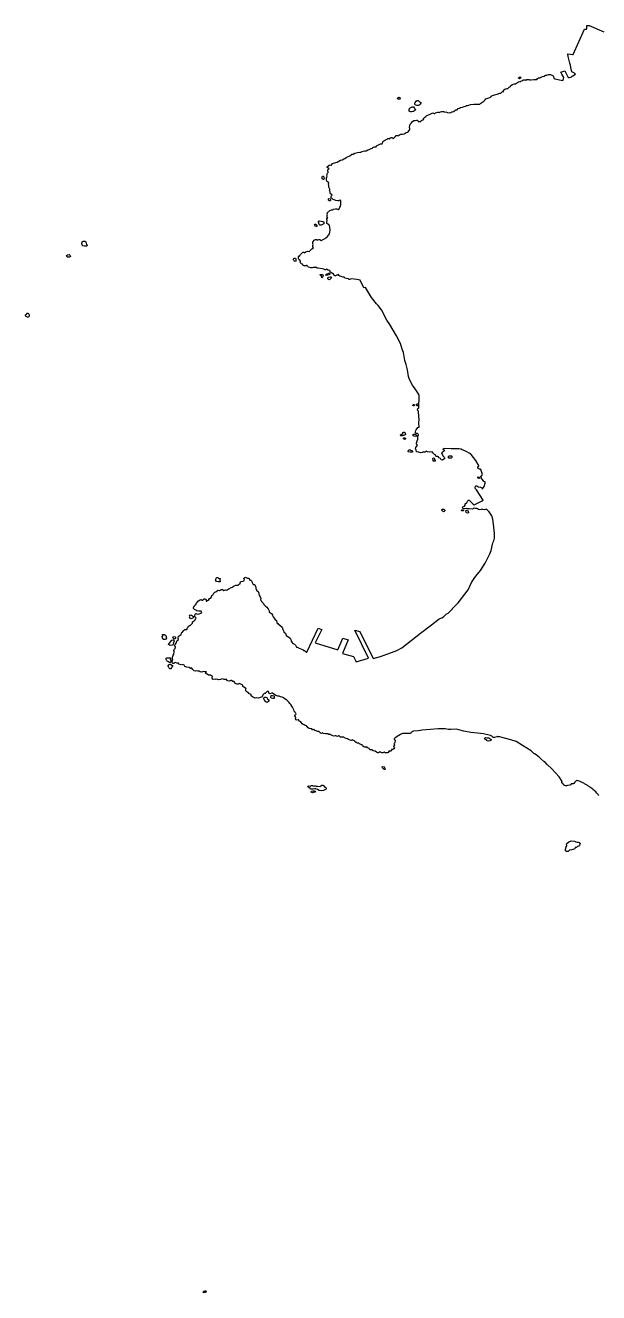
# Model space of a CAD drawing. Header units: inches. Extents: x 139.14 to 140.39, y 34.9 to 35.86.
# Drawn here: x 139.8001 to 139.8402, y 34.9934 to 35.0821 of the extents above; entities that cross this region are included whole.
import ezdxf

# ---------------------------------------------------------------- set-up
doc = ezdxf.new("R2010")
doc.units = ezdxf.units.IN
doc.header["$MEASUREMENT"] = 0

msp = doc.modelspace()

# ---------------------------------------------------------------- linework, layer by layer
for points in [[(139.840239, 35.028192), (139.840187, 35.02827), (139.840146, 35.02832), (139.840111, 35.028371), (139.840029, 35.028461), (139.839919, 35.028563), (139.839856, 35.028613), (139.83981, 35.028642), (139.83968, 35.028749), (139.839632, 35.028779), (139.839588, 35.028812), (139.839563, 35.028833), (139.839474, 35.02889), (139.839419, 35.028923), (139.839336, 35.02898), (139.839246, 35.029028), (139.839218, 35.029052), (139.839184, 35.029063), (139.839117, 35.029097), (139.838926, 35.029181), (139.83879, 35.029233), (139.838711, 35.029247), (139.838666, 35.029241), (139.838646, 35.02922), (139.838549, 35.029125), (139.838501, 35.029042), (139.838436, 35.029022), (139.838341, 35.029026), (139.838306, 35.029018), (139.83827, 35.028958), (139.838202, 35.028926), (139.838059, 35.028914), (139.837975, 35.028871), (139.837906, 35.028871), (139.837839, 35.028901), (139.837766, 35.028944), (139.837736, 35.029036), (139.837699, 35.029056), (139.837644, 35.029087), (139.837657, 35.029155), (139.837681, 35.029188), (139.837456, 35.029502), (139.83696, 35.030066), (139.836635, 35.030386), (139.836458, 35.030551), (139.836371, 35.030614), (139.836159, 35.030794), (139.836063, 35.030879), (139.835851, 35.031042), (139.835727, 35.031133), (139.835693, 35.031155), (139.835495, 35.031321), (139.834898, 35.031704), (139.834443, 35.031975), (139.834072, 35.032111), (139.833634, 35.032228), (139.833303, 35.032304), (139.833263, 35.032301), (139.83319, 35.032304), (139.833138, 35.032352), (139.833098, 35.032304), (139.832926, 35.032274), (139.832838, 35.032276), (139.832762, 35.032349), (139.832707, 35.032379), (139.832646, 35.032406), (139.832175, 35.032523), (139.831752, 35.032576), (139.831269, 35.032625), (139.830789, 35.032716), (139.830447, 35.032813), (139.830279, 35.032843), (139.829888, 35.032815), (139.829716, 35.032818), (139.82949, 35.032874), (139.829002, 35.032871), (139.828455, 35.032833), (139.827843, 35.032769), (139.827761, 35.032754), (139.827603, 35.032739), (139.827268, 35.032716), (139.827185, 35.032694), (139.827165, 35.032666), (139.827133, 35.032645), (139.827108, 35.032612), (139.827079, 35.032574), (139.827042, 35.032538), (139.826994, 35.032544), (139.826861, 35.032551), (139.826712, 35.032553), (139.826558, 35.032549), (139.826496, 35.032539), (139.826353, 35.032469), (139.82624, 35.032395), (139.826129, 35.032332), (139.826022, 35.032262), (139.825959, 35.032215), (139.825918, 35.032169), (139.825904, 35.032128), (139.825956, 35.032119), (139.825986, 35.032046), (139.825959, 35.031922), (139.825925, 35.031877), (139.825883, 35.03185), (139.825912, 35.031793), (139.825925, 35.031741), (139.825865, 35.03164), (139.825893, 35.03161), (139.825909, 35.031582), (139.825934, 35.031548), (139.825898, 35.031476), (139.825829, 35.031414), (139.825733, 35.031416), (139.825716, 35.031361), (139.825676, 35.031319), (139.825618, 35.031306), (139.825562, 35.031322), (139.825501, 35.031217), (139.825453, 35.031189), (139.825339, 35.031192), (139.825284, 35.031201), (139.825235, 35.031241), (139.825206, 35.031234), (139.825129, 35.031202), (139.825041, 35.031202), (139.824953, 35.031242), (139.824937, 35.031278), (139.824885, 35.031236), (139.824821, 35.031192), (139.824769, 35.03119), (139.824684, 35.031235), (139.824579, 35.031307), (139.824443, 35.031323), (139.824338, 35.031391), (139.82429, 35.031409), (139.824232, 35.031404), (139.824198, 35.031412), (139.824156, 35.0315), (139.824126, 35.031524), (139.824056, 35.031546), (139.823996, 35.031604), (139.823941, 35.031598), (139.823856, 35.031588), (139.823788, 35.031607), (139.823698, 35.031682), (139.823663, 35.03175), (139.823574, 35.031777), (139.823486, 35.031833), (139.823438, 35.031861), (139.823339, 35.031869), (139.823242, 35.031918), (139.823149, 35.031978), (139.823124, 35.032038), (139.823056, 35.032061), (139.823014, 35.032087), (139.822991, 35.032091), (139.822919, 35.032063), (139.822843, 35.032074), (139.822708, 35.032127), (139.822651, 35.03218), (139.822554, 35.032204), (139.82244, 35.032251), (139.822384, 35.032296), (139.822352, 35.032295), (139.822252, 35.032281), (139.822167, 35.0323), (139.822061, 35.032374), (139.822022, 35.032375), (139.821988, 35.032354), (139.821934, 35.032344), (139.821881, 35.032366), (139.821841, 35.03239), (139.821814, 35.032386), (139.821787, 35.032374), (139.821688, 35.032356), (139.821571, 35.032398), (139.821484, 35.032442), (139.82145, 35.032486), (139.821419, 35.032491), (139.821388, 35.032474), (139.821331, 35.032474), (139.821295, 35.032512), (139.821272, 35.032523), (139.821199, 35.032516), (139.821099, 35.032519), (139.820952, 35.032553), (139.820924, 35.032585), (139.820896, 35.032589), (139.820862, 35.032569), (139.820791, 35.032557), (139.82073, 35.032581), (139.820681, 35.032629), (139.82066, 35.032677), (139.820628, 35.032684), (139.820549, 35.032688), (139.820501, 35.0327), (139.82034, 35.032774), (139.820308, 35.032825), (139.820277, 35.032831), (139.820215, 35.03281), (139.820191, 35.03281), (139.820156, 35.032861), (139.820114, 35.032876), (139.819969, 35.032886), (139.819896, 35.032934), (139.819804, 35.033066), (139.819777, 35.03309), (139.819691, 35.033101), (139.819616, 35.033142), (139.81953, 35.033169), (139.819468, 35.033211), (139.819384, 35.033352), (139.819343, 35.033396), (139.819289, 35.033412), (139.819218, 35.033501), (139.819193, 35.033504), (139.819125, 35.033487), (139.819055, 35.033506), (139.819008, 35.033574), (139.819021, 35.033667), (139.819006, 35.033707), (139.818957, 35.03378), (139.818957, 35.033821), (139.818991, 35.033851), (139.819034, 35.033877), (139.81904, 35.033924), (139.819026, 35.033974), (139.818986, 35.034024), (139.818972, 35.034041), (139.818923, 35.034111), (139.818879, 35.034207), (139.818836, 35.034303), (139.818791, 35.03438), (139.818756, 35.034458), (139.818683, 35.034572), (139.818613, 35.034653), (139.818568, 35.034713), (139.818514, 35.034774), (139.818445, 35.034824), (139.81839, 35.034875), (139.818281, 35.034959), (139.818159, 35.03504), (139.818061, 35.035098), (139.817954, 35.035122), (139.817858, 35.03515), (139.817766, 35.035162), (139.817698, 35.035193), (139.817618, 35.035216), (139.817553, 35.035258), (139.817405, 35.035372), (139.817341, 35.03536), (139.817233, 35.035325), (139.817226, 35.035327), (139.817169, 35.035341), (139.817108, 35.035476), (139.817014, 35.035484), (139.816879, 35.035354), (139.816806, 35.03535), (139.816711, 35.035246), (139.816704, 35.035187), (139.816629, 35.035096), (139.816523, 35.035071), (139.816407, 35.035028), (139.816276, 35.03505), (139.816179, 35.03503), (139.815992, 35.03511), (139.815902, 35.035187), (139.815895, 35.035275), (139.815857, 35.035308), (139.815759, 35.035327), (139.815719, 35.035395), (139.815676, 35.03542), (139.815594, 35.035457), (139.815513, 35.035549), (139.815532, 35.035596), (139.815544, 35.035704), (139.815513, 35.035727), (139.815395, 35.035779), (139.815329, 35.035846), (139.815307, 35.035941), (139.81509, 35.036038), (139.814994, 35.035989), (139.814893, 35.035989), (139.814758, 35.036065), (139.814721, 35.036178), (139.81461, 35.036187), (139.814529, 35.036255), (139.814475, 35.036253), (139.814381, 35.036218), (139.814249, 35.036242), (139.814185, 35.036317), (139.814143, 35.036343), (139.814093, 35.036331), (139.814008, 35.036325), (139.813879, 35.036367), (139.813754, 35.036331), (139.813631, 35.036309), (139.813505, 35.036344), (139.813453, 35.036333), (139.81337, 35.036352), (139.813229, 35.036319), (139.813184, 35.036354), (139.813168, 35.036424), (139.813184, 35.036534), (139.813057, 35.036624), (139.812986, 35.03662), (139.812913, 35.036626), (139.812824, 35.036689), (139.812732, 35.036753), (139.812722, 35.036813), (139.812772, 35.036855), (139.812642, 35.036853), (139.812549, 35.03689), (139.812445, 35.03685), (139.81233, 35.036859), (139.812262, 35.036911), (139.812162, 35.036909), (139.812083, 35.036931), (139.811993, 35.036919), (139.811901, 35.036925), (139.811811, 35.03703), (139.811731, 35.037144), (139.811648, 35.037094), (139.811556, 35.037166), (139.811394, 35.037183), (139.811259, 35.037236), (139.81121, 35.037332), (139.81108, 35.037387), (139.810992, 35.037346), (139.810827, 35.03741), (139.810823, 35.037461), (139.810801, 35.03748), (139.810686, 35.037478), (139.810587, 35.037513), (139.810554, 35.037527), (139.81049, 35.037451), (139.810431, 35.037443), (139.810384, 35.037474), (139.810368, 35.037532), (139.81038, 35.0376), (139.81042, 35.037682), (139.810384, 35.037744), (139.810396, 35.03789), (139.810444, 35.038031), (139.810477, 35.038099), (139.810517, 35.038229), (139.810512, 35.038276), (139.810493, 35.038353), (139.810512, 35.038434), (139.810576, 35.038504), (139.810592, 35.038614), (139.810545, 35.038674), (139.810557, 35.038757), (139.810592, 35.038808), (139.810642, 35.038878), (139.810682, 35.038946), (139.81072, 35.039059), (139.810811, 35.039128), (139.810781, 35.039245), (139.810798, 35.03932), (139.810854, 35.039389), (139.810989, 35.039488), (139.811017, 35.039575), (139.811191, 35.039759), (139.811264, 35.039819), (139.811396, 35.039829), (139.811411, 35.039854), (139.81142, 35.039929), (139.811487, 35.040001), (139.81152, 35.040068), (139.811576, 35.040103), (139.81164, 35.040111), (139.81172, 35.040204), (139.811798, 35.04026), (139.811793, 35.040303), (139.811791, 35.040375), (139.811852, 35.040419), (139.811958, 35.040458), (139.812009, 35.040581), (139.812052, 35.040626), (139.812012, 35.04067), (139.811951, 35.040754), (139.811986, 35.040903), (139.812021, 35.040937), (139.812078, 35.04093), (139.812184, 35.040889), (139.812457, 35.041003), (139.812412, 35.041102), (139.812368, 35.041104), (139.812241, 35.0411), (139.81209, 35.041141), (139.812017, 35.041187), (139.811941, 35.041219), (139.811864, 35.041308), (139.81187, 35.041376), (139.811955, 35.041533), (139.812016, 35.041586), (139.812045, 35.041657), (139.812213, 35.041832), (139.812333, 35.041902), (139.812397, 35.04192), (139.812467, 35.041873), (139.812504, 35.041885), (139.812602, 35.041972), (139.812654, 35.041974), (139.812716, 35.041956), (139.812751, 35.041891), (139.812761, 35.041815), (139.812786, 35.041809), (139.812845, 35.041856), (139.812911, 35.041885), (139.812987, 35.042005), (139.813101, 35.042073), (139.813115, 35.042139), (139.813146, 35.042215), (139.813245, 35.042264), (139.813261, 35.042349), (139.813351, 35.042432), (139.813436, 35.042461), (139.813513, 35.042543), (139.813577, 35.042572), (139.813678, 35.042568), (139.813759, 35.042611), (139.813834, 35.04263), (139.813893, 35.04262), (139.813985, 35.042568), (139.814025, 35.042589), (139.814098, 35.042601), (139.814186, 35.042578), (139.814321, 35.042666), (139.814417, 35.042701), (139.814462, 35.042747), (139.814587, 35.042801), (139.814639, 35.042842), (139.814707, 35.042888), (139.81482, 35.042927), (139.814884, 35.042934), (139.814985, 35.042936), (139.815054, 35.042996), (139.815138, 35.043032), (139.815127, 35.043094), (139.815159, 35.043156), (139.815211, 35.043193), (139.815335, 35.043209), (139.815382, 35.043223), (139.815443, 35.043326), (139.81541, 35.043352), (139.815394, 35.043415), (139.815446, 35.043461), (139.815504, 35.043481), (139.815606, 35.043436), (139.815649, 35.043431), (139.815708, 35.043429), (139.815757, 35.043396), (139.81579, 35.043325), (139.8158, 35.043281), (139.815877, 35.043273), (139.815934, 35.043232), (139.815957, 35.043186), (139.81596, 35.043112), (139.816, 35.043062), (139.816052, 35.042973), (139.816137, 35.04297), (139.816148, 35.042957), (139.816189, 35.042911), (139.816201, 35.042836), (139.816231, 35.04278), (139.816238, 35.042749), (139.816196, 35.042708), (139.816252, 35.042685), (139.816286, 35.042608), (139.816304, 35.042525), (139.816384, 35.042478), (139.816427, 35.04236), (139.816429, 35.04231), (139.816453, 35.042244), (139.816474, 35.042178), (139.816521, 35.042106), (139.816578, 35.042004), (139.816564, 35.041908), (139.816592, 35.041859), (139.816613, 35.041791), (139.816689, 35.041726), (139.816767, 35.041652), (139.816786, 35.041573), (139.81683, 35.041536), (139.816901, 35.041451), (139.816984, 35.041403), (139.817097, 35.041271), (139.817132, 35.04119), (139.817158, 35.041085), (139.817189, 35.041009), (139.817239, 35.041005), (139.817329, 35.040939), (139.817392, 35.040827), (139.81742, 35.040741), (139.81747, 35.040711), (139.817487, 35.040646), (139.817588, 35.040529), (139.817663, 35.04046), (139.817699, 35.040303), (139.817765, 35.04025), (139.817821, 35.040179), (139.817878, 35.040144), (139.818081, 35.040001), (139.818107, 35.039838), (139.81817, 35.039745), (139.818177, 35.039691), (139.818196, 35.039645), (139.818312, 35.039581), (139.81834, 35.039418), (139.818465, 35.039345), (139.818634, 35.039217), (139.818689, 35.03913), (139.818696, 35.039006), (139.818748, 35.038942), (139.818816, 35.038845), (139.818931, 35.038797), (139.818995, 35.038738), (139.819079, 35.038592), (139.819122, 35.038592), (139.819273, 35.038511), (139.819494, 35.038435), (139.819536, 35.038396), (139.819572, 35.038361), (139.819645, 35.038354), (139.819666, 35.038336), (139.819741, 35.038245), (139.819805, 35.038238), (139.820589, 35.039924), (139.820842, 35.039834), (139.820383, 35.038899), (139.821967, 35.0384), (139.822323, 35.039212), (139.822684, 35.039096), (139.822292, 35.038155), (139.823056, 35.037934), (139.82325, 35.037572), (139.824109, 35.037816), (139.823152, 35.039776), (139.823511, 35.039682), (139.824445, 35.037794), (139.824963, 35.037946), (139.825914, 35.038288), (139.826101, 35.038364), (139.826457, 35.038554), (139.827757, 35.039576), (139.828528, 35.040144), (139.829052, 35.040581), (139.829256, 35.040642), (139.829356, 35.040702), (139.829418, 35.04077), (139.829562, 35.040911), (139.829699, 35.040967), (139.829853, 35.041129), (139.829973, 35.041254), (139.829994, 35.041283), (139.829994, 35.041299), (139.830391, 35.041688), (139.831083, 35.042601), (139.831329, 35.043114), (139.831555, 35.043475), (139.83172, 35.043689), (139.831752, 35.043711), (139.831953, 35.043951), (139.83228, 35.04448), (139.832609, 35.045114), (139.832695, 35.045359), (139.832825, 35.04589), (139.8329, 35.046042), (139.832927, 35.04621), (139.832933, 35.046525), (139.832899, 35.047017), (139.832814, 35.047561), (139.832739, 35.047785), (139.832573, 35.048072), (139.832367, 35.048253), (139.832337, 35.048221), (139.832207, 35.048211), (139.832121, 35.048234), (139.832063, 35.048261), (139.832013, 35.048228), (139.831913, 35.048211), (139.831808, 35.048225), (139.831739, 35.048273), (139.831697, 35.048287), (139.831598, 35.048287), (139.831504, 35.04833), (139.831482, 35.048323), (139.831446, 35.048282), (139.831392, 35.048246), (139.831164, 35.048281), (139.83106, 35.048264), (139.830944, 35.048301), (139.830816, 35.048284), (139.830722, 35.048306), (139.830692, 35.048361), (139.83071, 35.048419), (139.830832, 35.048464), (139.830889, 35.048527), (139.830893, 35.048617), (139.830966, 35.048692), (139.83103, 35.048719), (139.831036, 35.048802), (139.831121, 35.048872), (139.831179, 35.048872), (139.831208, 35.048843), (139.831257, 35.048787), (139.831343, 35.048697), (139.831446, 35.048598), (139.831518, 35.048544), (139.832083, 35.048846), (139.832144, 35.048874), (139.831683, 35.049614), (139.831604, 35.049679), (139.83159, 35.049748), (139.831607, 35.049869), (139.831649, 35.049892), (139.831721, 35.049892), (139.831742, 35.04983), (139.831787, 35.049816), (139.831842, 35.049824), (139.831966, 35.049781), (139.832052, 35.049739), (139.832073, 35.049659), (139.832094, 35.049665), (139.832218, 35.049844), (139.83228, 35.050082), (139.832273, 35.050165), (139.832197, 35.050179), (139.832135, 35.050247), (139.832094, 35.050333), (139.832066, 35.050361), (139.831994, 35.050434), (139.83199, 35.050519), (139.832069, 35.050622), (139.83209, 35.050667), (139.83197, 35.051026), (139.831948, 35.051048), (139.831896, 35.051053), (139.831836, 35.051069), (139.831787, 35.051096), (139.831762, 35.051138), (139.83176, 35.051186), (139.831776, 35.051226), (139.831804, 35.051243), (139.831842, 35.051243), (139.831847, 35.051257), (139.831783, 35.051377), (139.831635, 35.051648), (139.831311, 35.052068), (139.831172, 35.052165), (139.830994, 35.052273), (139.830864, 35.052346), (139.830679, 35.052408), (139.830596, 35.052441), (139.830555, 35.052447), (139.830432, 35.052464), (139.829904, 35.052464), (139.829459, 35.052492), (139.829391, 35.052475), (139.829377, 35.052464), (139.829322, 35.052451), (139.829326, 35.052429), (139.82937, 35.05242), (139.829444, 35.052362), (139.829411, 35.052303), (139.829282, 35.052222), (139.829238, 35.052169), (139.829285, 35.052066), (139.829329, 35.051983), (139.829441, 35.051874), (139.829461, 35.051818), (139.829383, 35.051743), (139.829299, 35.051684), (139.829211, 35.051713), (139.829167, 35.051807), (139.829048, 35.051854), (139.829014, 35.051919), (139.828973, 35.051938), (139.828872, 35.051938), (139.828834, 35.051966), (139.828818, 35.052061), (139.828749, 35.052062), (139.828613, 35.052207), (139.828562, 35.052257), (139.828406, 35.052249), (139.828254, 35.052254), (139.828162, 35.052307), (139.828094, 35.052249), (139.828013, 35.052241), (139.827932, 35.052257), (139.827888, 35.052224), (139.827749, 35.052199), (139.827647, 35.052238), (139.827586, 35.052241), (139.827474, 35.052271), (139.827454, 35.052399), (139.827407, 35.052458), (139.82742, 35.052572), (139.827536, 35.052742), (139.827471, 35.052792), (139.827468, 35.052869), (139.827515, 35.053025), (139.827573, 35.053147), (139.827559, 35.053341), (139.827617, 35.053472), (139.827536, 35.053553), (139.827434, 35.053558), (139.827397, 35.053597), (139.827397, 35.053672), (139.827437, 35.053759), (139.827458, 35.053809), (139.827559, 35.053979), (139.827607, 35.053999), (139.827674, 35.053985), (139.827651, 35.054273), (139.827668, 35.05456), (139.82763, 35.054724), (139.827615, 35.055119), (139.827554, 35.055179), (139.827562, 35.055305), (139.827632, 35.055345), (139.827658, 35.056201), (139.827638, 35.056268), (139.827569, 35.056403), (139.827391, 35.056685), (139.827192, 35.056944), (139.826994, 35.057322), (139.826911, 35.057531), (139.826856, 35.057998), (139.826754, 35.058387), (139.826704, 35.058523), (139.826651, 35.058669), (139.826558, 35.059229), (139.82648, 35.059464), (139.826349, 35.059847), (139.826083, 35.060387), (139.825617, 35.061188), (139.8254, 35.061492), (139.825035, 35.062211), (139.824788, 35.062501), (139.824683, 35.062633), (139.824336, 35.063065), (139.823917, 35.063781), (139.823795, 35.063752), (139.823542, 35.064274), (139.823303, 35.064324), (139.82292, 35.064379), (139.822774, 35.064332), (139.822752, 35.064322), (139.822687, 35.064383), (139.82257, 35.064398), (139.822484, 35.064435), (139.82241, 35.064486), (139.822312, 35.064501), (139.822211, 35.06455), (139.822105, 35.064562), (139.822027, 35.064605), (139.821986, 35.064675), (139.821812, 35.064599), (139.821763, 35.064592), (139.821709, 35.064613), (139.821671, 35.064723), (139.821646, 35.06474), (139.821599, 35.064745), (139.821547, 35.064775), (139.821439, 35.064847), (139.821432, 35.064909), (139.821404, 35.064956), (139.821295, 35.064982), (139.821183, 35.065052), (139.821142, 35.065017), (139.821087, 35.065012), (139.82098, 35.065059), (139.820893, 35.065087), (139.820598, 35.065113), (139.8205, 35.065135), (139.820455, 35.065216), (139.820396, 35.065164), (139.820246, 35.065167), (139.82018, 35.065142), (139.820076, 35.065137), (139.819922, 35.065201), (139.819839, 35.065266), (139.819814, 35.0653), (139.819781, 35.065303), (139.819749, 35.065283), (139.819687, 35.065278), (139.819616, 35.065287), (139.819529, 35.065334), (139.819503, 35.065414), (139.819423, 35.065436), (139.819353, 35.0655), (139.819341, 35.065575), (139.819349, 35.065631), (139.819257, 35.065703), (139.819212, 35.065812), (139.819212, 35.065914), (139.819253, 35.065978), (139.819319, 35.065989), (139.819356, 35.066083), (139.819485, 35.066224), (139.819552, 35.066249), (139.819597, 35.066251), (139.819661, 35.066199), (139.819728, 35.066269), (139.819873, 35.066307), (139.819985, 35.066292), (139.820004, 35.066347), (139.820141, 35.066467), (139.820272, 35.066554), (139.820229, 35.06662), (139.820216, 35.066707), (139.820237, 35.066782), (139.820225, 35.066856), (139.820212, 35.066964), (139.820233, 35.066989), (139.820306, 35.06708), (139.820401, 35.067124), (139.820468, 35.067121), (139.820523, 35.067085), (139.820558, 35.067116), (139.820638, 35.067141), (139.820711, 35.067126), (139.820742, 35.067102), (139.820781, 35.06706), (139.820808, 35.06706), (139.821075, 35.067212), (139.821136, 35.067257), (139.82124, 35.067348), (139.82139, 35.067517), (139.82142, 35.067647), (139.821439, 35.067791), (139.821416, 35.067998), (139.821378, 35.068111), (139.821341, 35.068184), (139.821263, 35.068205), (139.821207, 35.068255), (139.821193, 35.068341), (139.821232, 35.068471), (139.821202, 35.068542), (139.821199, 35.068549), (139.821201, 35.068604), (139.821257, 35.068633), (139.821224, 35.068704), (139.821218, 35.068805), (139.821248, 35.068877), (139.82122, 35.068953), (139.821236, 35.069032), (139.821296, 35.06907), (139.821347, 35.069085), (139.821418, 35.069156), (139.821525, 35.069217), (139.821609, 35.069212), (139.821675, 35.069246), (139.821812, 35.069279), (139.821898, 35.069269), (139.822002, 35.069229), (139.822051, 35.069286), (139.822116, 35.069388), (139.822144, 35.069456), (139.822166, 35.069506), (139.82218, 35.06956), (139.822174, 35.069845), (139.822119, 35.069901), (139.822046, 35.069835), (139.821966, 35.069828), (139.821836, 35.069856), (139.821719, 35.069907), (139.821651, 35.06994), (139.821562, 35.069996), (139.821521, 35.07003), (139.8215, 35.070053), (139.821493, 35.070138), (139.821507, 35.070149), (139.821521, 35.070183), (139.821562, 35.07025), (139.821493, 35.070295), (139.821466, 35.07034), (139.821438, 35.070385), (139.821438, 35.070464), (139.821404, 35.070521), (139.82139, 35.070554), (139.821397, 35.070622), (139.821411, 35.070656), (139.82139, 35.070707), (139.821363, 35.070752), (139.821349, 35.070791), (139.821342, 35.070926), (139.821315, 35.070989), (139.821322, 35.071056), (139.821336, 35.071073), (139.821336, 35.07109), (139.821336, 35.071112), (139.821315, 35.071129), (139.821253, 35.07118), (139.821206, 35.071208), (139.821178, 35.071321), (139.821178, 35.071428), (139.821178, 35.071479), (139.821219, 35.071513), (139.821206, 35.071575), (139.821212, 35.071659), (139.821226, 35.071738), (139.821247, 35.071772), (139.821281, 35.071823), (139.821267, 35.071994), (139.821287, 35.072056), (139.821355, 35.072092), (139.821259, 35.072145), (139.821223, 35.07218), (139.821223, 35.072223), (139.821362, 35.072334), (139.821441, 35.072355), (139.821487, 35.072344), (139.821522, 35.072347), (139.821552, 35.072391), (139.821594, 35.072443), (139.821817, 35.07253), (139.821915, 35.072545), (139.822041, 35.072621), (139.822149, 35.07268), (139.822292, 35.072714), (139.822322, 35.072739), (139.822388, 35.072769), (139.822454, 35.072792), (139.822546, 35.072869), (139.822809, 35.072998), (139.822895, 35.073051), (139.822955, 35.073097), (139.823033, 35.073104), (139.823155, 35.073171), (139.823346, 35.073231), (139.823506, 35.073255), (139.82358, 35.073236), (139.823662, 35.073295), (139.82384, 35.073334), (139.823924, 35.073311), (139.82395, 35.073328), (139.824069, 35.073405), (139.824159, 35.073443), (139.824304, 35.073514), (139.824388, 35.073519), (139.824424, 35.07357), (139.824518, 35.073609), (139.824575, 35.073615), (139.824641, 35.073615), (139.824677, 35.07369), (139.824827, 35.073753), (139.824961, 35.073819), (139.825076, 35.073833), (139.825152, 35.074022), (139.825234, 35.074074), (139.825316, 35.074099), (139.825412, 35.074158), (139.825478, 35.074209), (139.825562, 35.074209), (139.825618, 35.074185), (139.825662, 35.074265), (139.825744, 35.074278), (139.8258, 35.074265), (139.825845, 35.074186), (139.825976, 35.07432), (139.826052, 35.074409), (139.826105, 35.074409), (139.826136, 35.074409), (139.826214, 35.074407), (139.82629, 35.074449), (139.826368, 35.074499), (139.826468, 35.074514), (139.826604, 35.074534), (139.826753, 35.074612), (139.826865, 35.074647), (139.826904, 35.074674), (139.82701, 35.074834), (139.827013, 35.074876), (139.826988, 35.074986), (139.827021, 35.075096), (139.827044, 35.075207), (139.827128, 35.075299), (139.827198, 35.075396), (139.827279, 35.075454), (139.827388, 35.075468), (139.827486, 35.075483), (139.827545, 35.07548), (139.827593, 35.075396), (139.827619, 35.075396), (139.827657, 35.075396), (139.827742, 35.075371), (139.827816, 35.075452), (139.827896, 35.075514), (139.827981, 35.07554), (139.827973, 35.075599), (139.828064, 35.075696), (139.828137, 35.075736), (139.828203, 35.075824), (139.828391, 35.075877), (139.82853, 35.075958), (139.828621, 35.07599), (139.828712, 35.075959), (139.828769, 35.075958), (139.828812, 35.076), (139.828972, 35.076054), (139.829038, 35.076054), (139.829106, 35.076033), (139.829138, 35.076068), (139.829229, 35.076096), (139.829377, 35.076096), (139.829446, 35.076075), (139.829464, 35.076052), (139.829538, 35.076063), (139.829649, 35.076033), (139.829759, 35.076), (139.829881, 35.076033), (139.829952, 35.076072), (139.830063, 35.076102), (139.830159, 35.076169), (139.830239, 35.076207), (139.830314, 35.076217), (139.830404, 35.076293), (139.830495, 35.076322), (139.830563, 35.076375), (139.830704, 35.076398), (139.83081, 35.07645), (139.830922, 35.076462), (139.830981, 35.07651), (139.831052, 35.076516), (139.831137, 35.076548), (139.831267, 35.076585), (139.831483, 35.076595), (139.831643, 35.076608), (139.831727, 35.076598), (139.831809, 35.076611), (139.831903, 35.076611), (139.831978, 35.076677), (139.832054, 35.07673), (139.832124, 35.076779), (139.832197, 35.076805), (139.832234, 35.076865), (139.832282, 35.076919), (139.832329, 35.076974), (139.832411, 35.077002), (139.832541, 35.077058), (139.832651, 35.077103), (139.832699, 35.077126), (139.832708, 35.077178), (139.832797, 35.077221), (139.832946, 35.077251), (139.833118, 35.077306), (139.833306, 35.077367), (139.833372, 35.077367), (139.833477, 35.077465), (139.833527, 35.077487), (139.833568, 35.077476), (139.833563, 35.077504), (139.833566, 35.07758), (139.833649, 35.077655), (139.83379, 35.0777), (139.833865, 35.0777), (139.833968, 35.077803), (139.834052, 35.077852), (139.834084, 35.077904), (139.834208, 35.077992), (139.834308, 35.078035), (139.834399, 35.078026), (139.834618, 35.078172), (139.834684, 35.078194), (139.834734, 35.078172), (139.834782, 35.078209), (139.834857, 35.078248), (139.834911, 35.078286), (139.834995, 35.078306), (139.835079, 35.078314), (139.835141, 35.078289), (139.8352, 35.078329), (139.835339, 35.078344), (139.835422, 35.078314), (139.835498, 35.078302), (139.835701, 35.078336), (139.83583, 35.078333), (139.835909, 35.078327), (139.835937, 35.078398), (139.836028, 35.078443), (139.8361, 35.078443), (139.836148, 35.078485), (139.836303, 35.078546), (139.836417, 35.078573), (139.83651, 35.078634), (139.836598, 35.07863), (139.836717, 35.078673), (139.836784, 35.078687), (139.836861, 35.078675), (139.836908, 35.078652), (139.837002, 35.078613), (139.837047, 35.078582), (139.837067, 35.078543), (139.837086, 35.078426), (139.837102, 35.078404), (139.83715, 35.078385), (139.837725, 35.078262), (139.837778, 35.078388), (139.837782, 35.078479), (139.837658, 35.078704), (139.837582, 35.078839), (139.837855, 35.078943), (139.838102, 35.078474), (139.838169, 35.078478), (139.838281, 35.078489), (139.83837, 35.078546), (139.838384, 35.078558), (139.838418, 35.078586), (139.838617, 35.078718), (139.838531, 35.078767), (139.838358, 35.078879), (139.838283, 35.079181), (139.838248, 35.079338), (139.838214, 35.079473), (139.838091, 35.079954), (139.838071, 35.080102), (139.838083, 35.080136), (139.838253, 35.080108), (139.838396, 35.080084), (139.838444, 35.080076), (139.839241, 35.081864), (139.83937, 35.081861), (139.839392, 35.0819), (139.839398, 35.081967), (139.839397, 35.082006), (139.839396, 35.082122), (139.839569, 35.082125), (139.840602, 35.081678)], [(139.83462, 35.078416), (139.83462, 35.07845), (139.834689, 35.078507), (139.834702, 35.078512), (139.83475, 35.078501), (139.834778, 35.078456), (139.834764, 35.078433), (139.834696, 35.078388), (139.83462, 35.078416)], [(139.826148, 35.077023), (139.826239, 35.077087), (139.826284, 35.077076), (139.82634, 35.076993), (139.826313, 35.076946), (139.826257, 35.076938), (139.826204, 35.076946), (139.826153, 35.076995), (139.826148, 35.077023)], [(139.826955, 35.076172), (139.826974, 35.076232), (139.826977, 35.0763), (139.827006, 35.076339), (139.827043, 35.076351), (139.827118, 35.076403), (139.827182, 35.076425), (139.827262, 35.076421), (139.827303, 35.076361), (139.827353, 35.076302), (139.827393, 35.076256), (139.827399, 35.07619), (139.827334, 35.076179), (139.827303, 35.076144), (139.827292, 35.076098), (139.827214, 35.076087), (139.827134, 35.076061), (139.827059, 35.076061), (139.826974, 35.076116), (139.826955, 35.076172)], [(139.827351, 35.076608), (139.827361, 35.076682), (139.827372, 35.076726), (139.827446, 35.076812), (139.827529, 35.076858), (139.827599, 35.076864), (139.827647, 35.076812), (139.827679, 35.07677), (139.827772, 35.076724), (139.827783, 35.07668), (139.827727, 35.076608), (139.827671, 35.076528), (139.827599, 35.076502), (139.827511, 35.076518), (139.827375, 35.076561), (139.827351, 35.076608)], [(139.820866, 35.071377), (139.820866, 35.07153), (139.8209, 35.071569), (139.820955, 35.071558), (139.820988, 35.071483), (139.821017, 35.071372), (139.820969, 35.071321), (139.820886, 35.071355), (139.820866, 35.071377)], [(139.821321, 35.06989), (139.821321, 35.069974), (139.821369, 35.070002), (139.821437, 35.069974), (139.821464, 35.069935), (139.821464, 35.069867), (139.82143, 35.069839), (139.821362, 35.069839), (139.821321, 35.06989)], [(139.820604, 35.068361), (139.820619, 35.068411), (139.820674, 35.068436), (139.820792, 35.068404), (139.820899, 35.068389), (139.820956, 35.068391), (139.82099, 35.068329), (139.820977, 35.068234), (139.820896, 35.068189), (139.820798, 35.068141), (139.820707, 35.068134), (139.820668, 35.068191), (139.820631, 35.068249), (139.820631, 35.068294), (139.820604, 35.068361)], [(139.820346, 35.068176), (139.820358, 35.068221), (139.820407, 35.068211), (139.820455, 35.068174), (139.820501, 35.068126), (139.820498, 35.068051), (139.820468, 35.068036), (139.820407, 35.068069), (139.820358, 35.068131), (139.820346, 35.068176)], [(139.804034, 35.066841), (139.804074, 35.066964), (139.804142, 35.06701), (139.804245, 35.067015), (139.804326, 35.066966), (139.804358, 35.066867), (139.804372, 35.066778), (139.804411, 35.06671), (139.804389, 35.066673), (139.804231, 35.066668), (139.804123, 35.066679), (139.804065, 35.066733), (139.804065, 35.066779), (139.804034, 35.066841)], [(139.802983, 35.066018), (139.803045, 35.066062), (139.803149, 35.066072), (139.803181, 35.066067), (139.803221, 35.066004), (139.803242, 35.06594), (139.803187, 35.065898), (139.803013, 35.0659), (139.802992, 35.065936), (139.802994, 35.065962), (139.802983, 35.066018)], [(139.818861, 35.065709), (139.818866, 35.065748), (139.818885, 35.065794), (139.818937, 35.065821), (139.818995, 35.065814), (139.81902, 35.065748), (139.819038, 35.065662), (139.819031, 35.065619), (139.818989, 35.0656), (139.818933, 35.065613), (139.818884, 35.065654), (139.818861, 35.065709)], [(139.821109, 35.064646), (139.821218, 35.064719), (139.821348, 35.064781), (139.821376, 35.06477), (139.821403, 35.064736), (139.821403, 35.064708), (139.821376, 35.064686), (139.821232, 35.064629), (139.821198, 35.064618), (139.821129, 35.064624), (139.821109, 35.064646)], [(139.820733, 35.06467), (139.820785, 35.064685), (139.820866, 35.064685), (139.820915, 35.064663), (139.82094, 35.064582), (139.820913, 35.06452), (139.820845, 35.064459), (139.820815, 35.064556), (139.820758, 35.064616), (139.820733, 35.06467)], [(139.821266, 35.064366), (139.821273, 35.064451), (139.821314, 35.064496), (139.821424, 35.064519), (139.821472, 35.064507), (139.821506, 35.064491), (139.821526, 35.064474), (139.821513, 35.064423), (139.821437, 35.064344), (139.821382, 35.064316), (139.821321, 35.064321), (139.821266, 35.064366)], [(139.800091, 35.061813), (139.800097, 35.061847), (139.800139, 35.061881), (139.800187, 35.061909), (139.8002, 35.06196), (139.800221, 35.061971), (139.800255, 35.061977), (139.800301, 35.061957), (139.800345, 35.061911), (139.800358, 35.061856), (139.800365, 35.061779), (139.800365, 35.061763), (139.800337, 35.061718), (139.800283, 35.061695), (139.800234, 35.061701), (139.800152, 35.06174), (139.800104, 35.061791), (139.800091, 35.061813)], [(139.827221, 35.05553), (139.827233, 35.055555), (139.827266, 35.055587), (139.827299, 35.055586), (139.827327, 35.055549), (139.827313, 35.055483), (139.82727, 35.055478), (139.827229, 35.0555), (139.827221, 35.05553)], [(139.827476, 35.05556), (139.827497, 35.055621), (139.827542, 35.055622), (139.827576, 35.055606), (139.827593, 35.055545), (139.827568, 35.055495), (139.827501, 35.055488), (139.827483, 35.055522), (139.827476, 35.05556)], [(139.826331, 35.053436), (139.826366, 35.05346), (139.826436, 35.053509), (139.82651, 35.053524), (139.826523, 35.053553), (139.826527, 35.053615), (139.826555, 35.053646), (139.826613, 35.053649), (139.826678, 35.053599), (139.826702, 35.053482), (139.826689, 35.053449), (139.82664, 35.053441), (139.826587, 35.053442), (139.826537, 35.053418), (139.826466, 35.053393), (139.826387, 35.053391), (139.826348, 35.053411), (139.826331, 35.053436)], [(139.827234, 35.053429), (139.827237, 35.053468), (139.827286, 35.053506), (139.827348, 35.053502), (139.827453, 35.053461), (139.827475, 35.053411), (139.827478, 35.053362), (139.827438, 35.053348), (139.827309, 35.053357), (139.827254, 35.053388), (139.827234, 35.053429)], [(139.826566, 35.053216), (139.826593, 35.053236), (139.826665, 35.053235), (139.826707, 35.053206), (139.826709, 35.053166), (139.826669, 35.053135), (139.826613, 35.053142), (139.826572, 35.053175), (139.826566, 35.053216)], [(139.826889, 35.052308), (139.826898, 35.052341), (139.826952, 35.052398), (139.827005, 35.052422), (139.827065, 35.052389), (139.827162, 35.052359), (139.827203, 35.052287), (139.827189, 35.05225), (139.827136, 35.052231), (139.827023, 35.052235), (139.826901, 35.052273), (139.826889, 35.052308)], [(139.828611, 35.051759), (139.828612, 35.051802), (139.82866, 35.051837), (139.828704, 35.051831), (139.828743, 35.051772), (139.828787, 35.051657), (139.82878, 35.051611), (139.828711, 35.051606), (139.828649, 35.051612), (139.828648, 35.051645), (139.828644, 35.051701), (139.828611, 35.051759)], [(139.829721, 35.051849), (139.829721, 35.051939), (139.829741, 35.051979), (139.829837, 35.05199), (139.829926, 35.051979), (139.829954, 35.051951), (139.829954, 35.051872), (139.829899, 35.051827), (139.829803, 35.051815), (139.829764, 35.051813), (139.829734, 35.051821), (139.829721, 35.051849)], [(139.831764, 35.050449), (139.831764, 35.050461), (139.831764, 35.050483), (139.831785, 35.050511), (139.831867, 35.050494), (139.831894, 35.050449), (139.831888, 35.050427), (139.83186, 35.050404), (139.831785, 35.050416), (139.831764, 35.050449)], [(139.829251, 35.048216), (139.829251, 35.048236), (139.82929, 35.048252), (139.829394, 35.048249), (139.829462, 35.048192), (139.829462, 35.048136), (139.829411, 35.048078), (139.829359, 35.048063), (139.829305, 35.048113), (139.82927, 35.048164), (139.829255, 35.04819), (139.829251, 35.048216)], [(139.830629, 35.048162), (139.830636, 35.048183), (139.830661, 35.048195), (139.830695, 35.048215), (139.830771, 35.048203), (139.830765, 35.048169), (139.830754, 35.048146), (139.830723, 35.048133), (139.830654, 35.048136), (139.830629, 35.048162)], [(139.830921, 35.048124), (139.830945, 35.048166), (139.831, 35.048185), (139.831038, 35.048192), (139.831079, 35.048136), (139.831093, 35.048119), (139.83111, 35.04799), (139.831051, 35.047978), (139.831003, 35.047984), (139.830973, 35.048), (139.830962, 35.048034), (139.830935, 35.048079), (139.830921, 35.048124)], [(139.813411, 35.043242), (139.813421, 35.043284), (139.813434, 35.043328), (139.813449, 35.043428), (139.813504, 35.043461), (139.813575, 35.043457), (139.813626, 35.043407), (139.813725, 35.043386), (139.81374, 35.043334), (139.813712, 35.043291), (139.813709, 35.043241), (139.813748, 35.043188), (139.813714, 35.043153), (139.813586, 35.043153), (139.813502, 35.043193), (139.813431, 35.043211), (139.813411, 35.043242)], [(139.811595, 35.040689), (139.811609, 35.040738), (139.811595, 35.040797), (139.811606, 35.040832), (139.81165, 35.04085), (139.811724, 35.04084), (139.811856, 35.040738), (139.811869, 35.040679), (139.81184, 35.040635), (139.811749, 35.040608), (139.811696, 35.040581), (139.811647, 35.040586), (139.811603, 35.04062), (139.811595, 35.040689)], [(139.809652, 35.039307), (139.809673, 35.039337), (139.809721, 35.03936), (139.809693, 35.039468), (139.809722, 35.039484), (139.809801, 35.039483), (139.809868, 35.039458), (139.809916, 35.039417), (139.809958, 35.039333), (139.80996, 35.039279), (139.809968, 35.039215), (139.809938, 35.039161), (139.809854, 35.039123), (139.809742, 35.039121), (139.809706, 35.039164), (139.809694, 35.039241), (139.809663, 35.039278), (139.809652, 35.039307)], [(139.810115, 35.038786), (139.810129, 35.038842), (139.810163, 35.038889), (139.810213, 35.038904), (139.810249, 35.03897), (139.810345, 35.03909), (139.810411, 35.039103), (139.810483, 35.039083), (139.810512, 35.039037), (139.810489, 35.038968), (139.810473, 35.038916), (139.810471, 35.038851), (139.810419, 35.038761), (139.810369, 35.038733), (139.810239, 35.038712), (139.810177, 35.038728), (139.810115, 35.038786)], [(139.810407, 35.039253), (139.810417, 35.039276), (139.810444, 35.039322), (139.810499, 35.039327), (139.810574, 35.03931), (139.810606, 35.039268), (139.810608, 35.039207), (139.810563, 35.039164), (139.810501, 35.039158), (139.810471, 35.039186), (139.810429, 35.039228), (139.810407, 35.039253)], [(139.809951, 35.037823), (139.809989, 35.037845), (139.810009, 35.03785), (139.810054, 35.03785), (139.810136, 35.037842), (139.810188, 35.037845), (139.81023, 35.037838), (139.810278, 35.037789), (139.810238, 35.037734), (139.810284, 35.037686), (139.810279, 35.037559), (139.81024, 35.037522), (139.810181, 35.037523), (139.810071, 35.037585), (139.810009, 35.037602), (139.809989, 35.037631), (139.809982, 35.037681), (139.809961, 35.037721), (139.809956, 35.037743), (139.809953, 35.037766), (139.809953, 35.037792), (139.809951, 35.037823)], [(139.810092, 35.037242), (139.810098, 35.037287), (139.810146, 35.037343), (139.810153, 35.03736), (139.810164, 35.037386), (139.810201, 35.037399), (139.810263, 35.037388), (139.810345, 35.037326), (139.810386, 35.037309), (139.8104, 35.037258), (139.810393, 35.037242), (139.810372, 35.037236), (139.81035, 35.037155), (139.810303, 35.03711), (139.81029, 35.037067), (139.810208, 35.037078), (139.810167, 35.037129), (139.810146, 35.037163), (139.810105, 35.037213), (139.810092, 35.037242)], [(139.816785, 35.034976), (139.816794, 35.035041), (139.81685, 35.035083), (139.816922, 35.03509), (139.816999, 35.03506), (139.817026, 35.035016), (139.817045, 35.034962), (139.817131, 35.034913), (139.817133, 35.03481), (139.81701, 35.034705), (139.816941, 35.03473), (139.816892, 35.034793), (139.816878, 35.03484), (139.816822, 35.034892), (139.816785, 35.034976)], [(139.817275, 35.035111), (139.817291, 35.035195), (139.817332, 35.035216), (139.817393, 35.035209), (139.817486, 35.035186), (139.817518, 35.035148), (139.817518, 35.035088), (139.817527, 35.035039), (139.817502, 35.034999), (139.817412, 35.034993), (139.81733, 35.035022), (139.817279, 35.03506), (139.817275, 35.035111)], [(139.832246, 35.032184), (139.832253, 35.032226), (139.832316, 35.032261), (139.832418, 35.032237), (139.832529, 35.032237), (139.832583, 35.032198), (139.832678, 35.032149), (139.832696, 35.032118), (139.832669, 35.032066), (139.832603, 35.032021), (139.832527, 35.032015), (139.832433, 35.03203), (139.832373, 35.032094), (139.832253, 35.032143), (139.832246, 35.032184)], [(139.825076, 35.030191), (139.825079, 35.030214), (139.825149, 35.030228), (139.825222, 35.030211), (139.825267, 35.030107), (139.825289, 35.030045), (139.825261, 35.030022), (139.825219, 35.030027), (139.825138, 35.030087), (139.825085, 35.030135), (139.825076, 35.030191)], [(139.819871, 35.028844), (139.819905, 35.028874), (139.820027, 35.028865), (139.820133, 35.028916), (139.820206, 35.028914), (139.820291, 35.028865), (139.820353, 35.028891), (139.820426, 35.028878), (139.820468, 35.02884), (139.820542, 35.028859), (139.820711, 35.02884), (139.820773, 35.028891), (139.820859, 35.028927), (139.820924, 35.028929), (139.820991, 35.028897), (139.821022, 35.028833), (139.821118, 35.028761), (139.821141, 35.02868), (139.821136, 35.028629), (139.821058, 35.028603), (139.820975, 35.028556), (139.820809, 35.028539), (139.820664, 35.028554), (139.820556, 35.028618), (139.820431, 35.028661), (139.820366, 35.028676), (139.820245, 35.028652), (139.820133, 35.028641), (139.820056, 35.028654), (139.820027, 35.028714), (139.819965, 35.028739), (139.819884, 35.028789), (139.819871, 35.028844)], [(139.820097, 35.028473), (139.820133, 35.028511), (139.820219, 35.028528), (139.820317, 35.028543), (139.820382, 35.028518), (139.820398, 35.02846), (139.820366, 35.028428), (139.820265, 35.028422), (139.820188, 35.028403), (139.82011, 35.028428), (139.820097, 35.028473)], [(139.837904, 35.02444), (139.837951, 35.024508), (139.837925, 35.024556), (139.837925, 35.024609), (139.837969, 35.024645), (139.837994, 35.024707), (139.837976, 35.024793), (139.837969, 35.024832), (139.837994, 35.024849), (139.838141, 35.024957), (139.838299, 35.025029), (139.838535, 35.025015), (139.838626, 35.024965), (139.838727, 35.02494), (139.838784, 35.024947), (139.838871, 35.024911), (139.838924, 35.024821), (139.838893, 35.024717), (139.838835, 35.024662), (139.838759, 35.024642), (139.838705, 35.024597), (139.838661, 35.024561), (139.838582, 35.024553), (139.83856, 35.024481), (139.838499, 35.024437), (139.83829, 35.024366), (139.838214, 35.024392), (139.838142, 35.024339), (139.838088, 35.024294), (139.837976, 35.024294), (139.837918, 35.024339), (139.837904, 35.02444)], [(139.812552, 34.993442), (139.812563, 34.993469), (139.81259, 34.993496), (139.812634, 34.993512), (139.812674, 34.993524), (139.812724, 34.993521), (139.812754, 34.993498), (139.812754, 34.993473), (139.812725, 34.993438), (139.81267, 34.993407), (139.812606, 34.993398), (139.812566, 34.993414), (139.812552, 34.993442)]]:
    msp.add_lwpolyline(points)

doc.saveas('drawing.dxf')
